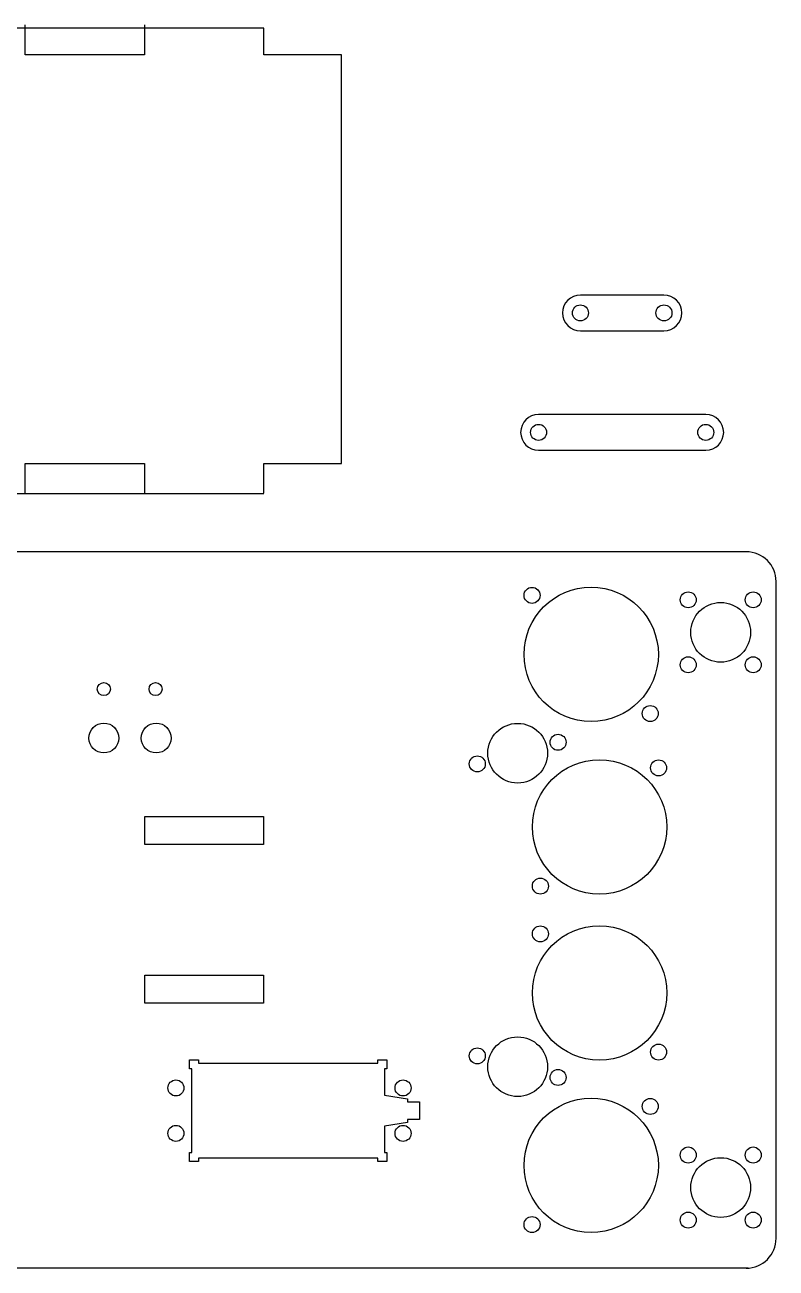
# Model space of a CAD drawing. Header units: inches. Extents: x 0.2 to 23.8, y 1.3 to 11.7.
# Drawn here: x 17.5 to 23.79, y 1.29 to 11.7 of the extents above; entities that cross this region are included whole.
import ezdxf

# ---------------------------------------------------------------- set-up
doc = ezdxf.new("R2010")
doc.units = ezdxf.units.IN
doc.header["$MEASUREMENT"] = 0
doc.layers.add('20', color=7, linetype='Continuous')

# ---------------------------------------------------------------- blocks, each defined once
blk = doc.blocks.new('block 2')
at = {"layer": '20', "color": 7, "lineweight": 25, "true_color": 0xffffff}
blk.add_lwpolyline([(23.554, 1.291), (0.431, 1.291)], dxfattribs=at)
blk = doc.blocks.new('block 5')
at = {"layer": '20', "color": 7, "lineweight": 25, "true_color": 0xffffff}
blk.add_open_spline([(23.539, 1.291), (23.677, 1.291), (23.789, 1.403), (23.789, 1.541)], degree=3, dxfattribs=at)
blk = doc.blocks.new('block 6')
at = {"layer": '20', "color": 7, "lineweight": 25, "true_color": 0xffffff}
blk.add_lwpolyline([(23.789, 1.541), (23.789, 7.041)], dxfattribs=at)
blk = doc.blocks.new('block 7')
at = {"layer": '20', "color": 7, "lineweight": 25, "true_color": 0xffffff}
blk.add_open_spline([(23.789, 7.041), (23.789, 7.179), (23.677, 7.291), (23.539, 7.291)], degree=3, dxfattribs=at)
blk = doc.blocks.new('block 8')
at = {"layer": '20', "color": 7, "lineweight": 25, "true_color": 0xffffff}
blk.add_lwpolyline([(23.546, 7.291), (0.431, 7.291)], dxfattribs=at)
blk = doc.blocks.new('block 14')
at = {"layer": '20', "color": 7, "lineweight": 25, "true_color": 0xffffff}
blk.add_lwpolyline([(20.15, 8.031), (20.15, 11.454)], dxfattribs=at)
blk = doc.blocks.new('block 15')
at = {"layer": '20', "color": 7, "lineweight": 25, "true_color": 0xffffff}
blk.add_lwpolyline([(19.5, 11.676), (2.5, 11.676)], dxfattribs=at)
blk = doc.blocks.new('block 17')
at = {"layer": '20', "color": 7, "lineweight": 25, "true_color": 0xffffff}
blk.add_lwpolyline([(2.5, 7.779), (19.5, 7.779)], dxfattribs=at)
blk = doc.blocks.new('block 31')
at = {"layer": '20', "color": 7, "lineweight": 25, "true_color": 0xffffff}
blk.add_lwpolyline([(17.5, 7.78125), (17.5, 8.03125)], dxfattribs=at)
blk = doc.blocks.new('block 32')
at = {"layer": '20', "color": 7, "lineweight": 25, "true_color": 0xffffff}
blk.add_lwpolyline([(17.5, 8.03125), (18.5, 8.03125)], dxfattribs=at)
blk = doc.blocks.new('block 33')
at = {"layer": '20', "color": 7, "lineweight": 25, "true_color": 0xffffff}
blk.add_lwpolyline([(18.5, 8.03125), (18.5, 7.78125)], dxfattribs=at)
blk = doc.blocks.new('block 34')
at = {"layer": '20', "color": 7, "lineweight": 25, "true_color": 0xffffff}
blk.add_open_spline([(21.625, 3.228), (21.487, 3.228), (21.375, 3.116), (21.375, 2.978), (21.375, 2.84), (21.487, 2.728), (21.625, 2.728), (21.763, 2.728), (21.875, 2.84), (21.875, 2.978), (21.875, 3.116), (21.763, 3.228), (21.625, 3.228), (21.625, 3.228), (21.625, 3.228), (21.625, 3.228)], degree=3, knots=[0, 0, 0, 0, 1, 1, 1, 2, 2, 2, 3, 3, 3, 4, 4, 4, 5, 5, 5, 5], dxfattribs=at)
blk = doc.blocks.new('block 35')
at = {"layer": '20', "color": 7, "lineweight": 25, "true_color": 0xffffff}
blk.add_open_spline([(21.963, 2.955), (21.926, 2.955), (21.896, 2.925), (21.896, 2.888), (21.896, 2.851), (21.926, 2.821), (21.963, 2.821), (22, 2.821), (22.03, 2.851), (22.03, 2.888), (22.03, 2.925), (22, 2.955), (21.963, 2.955), (21.963, 2.955), (21.963, 2.955), (21.963, 2.955)], degree=3, knots=[0, 0, 0, 0, 1, 1, 1, 2, 2, 2, 3, 3, 3, 4, 4, 4, 5, 5, 5, 5], dxfattribs=at)
blk = doc.blocks.new('block 36')
at = {"layer": '20', "color": 7, "lineweight": 25, "true_color": 0xffffff}
blk.add_open_spline([(21.287, 3.136), (21.25, 3.136), (21.22, 3.106), (21.22, 3.069), (21.22, 3.032), (21.25, 3.002), (21.287, 3.002), (21.324, 3.002), (21.354, 3.032), (21.354, 3.069), (21.354, 3.106), (21.324, 3.136), (21.287, 3.136), (21.287, 3.136), (21.287, 3.136), (21.287, 3.136)], degree=3, knots=[0, 0, 0, 0, 1, 1, 1, 2, 2, 2, 3, 3, 3, 4, 4, 4, 5, 5, 5, 5], dxfattribs=at)
blk = doc.blocks.new('block 37')
at = {"layer": '20', "color": 7, "lineweight": 25, "true_color": 0xffffff}
blk.add_open_spline([(22.31, 4.159), (21.999, 4.159), (21.748, 3.907), (21.748, 3.596), (21.748, 3.286), (21.999, 3.034), (22.31, 3.034), (22.621, 3.034), (22.873, 3.286), (22.873, 3.596), (22.873, 3.907), (22.621, 4.159), (22.31, 4.159), (22.31, 4.159), (22.31, 4.159), (22.31, 4.159)], degree=3, knots=[0, 0, 0, 0, 1, 1, 1, 2, 2, 2, 3, 3, 3, 4, 4, 4, 5, 5, 5, 5], dxfattribs=at)
blk = doc.blocks.new('block 38')
at = {"layer": '20', "color": 7, "lineweight": 25, "true_color": 0xffffff}
blk.add_open_spline([(21.815, 4.158), (21.778, 4.158), (21.748, 4.128), (21.748, 4.091), (21.748, 4.054), (21.778, 4.024), (21.815, 4.024), (21.852, 4.024), (21.882, 4.054), (21.882, 4.091), (21.882, 4.128), (21.852, 4.158), (21.815, 4.158), (21.815, 4.158), (21.815, 4.158), (21.815, 4.158)], degree=3, knots=[0, 0, 0, 0, 1, 1, 1, 2, 2, 2, 3, 3, 3, 4, 4, 4, 5, 5, 5, 5], dxfattribs=at)
blk = doc.blocks.new('block 39')
at = {"layer": '20', "color": 7, "lineweight": 25, "true_color": 0xffffff}
blk.add_open_spline([(22.805, 3.168), (22.768, 3.168), (22.738, 3.138), (22.738, 3.101), (22.738, 3.064), (22.768, 3.034), (22.805, 3.034), (22.842, 3.034), (22.872, 3.064), (22.872, 3.101), (22.872, 3.138), (22.842, 3.168), (22.805, 3.168), (22.805, 3.168), (22.805, 3.168), (22.805, 3.168)], degree=3, knots=[0, 0, 0, 0, 1, 1, 1, 2, 2, 2, 3, 3, 3, 4, 4, 4, 5, 5, 5, 5], dxfattribs=at)
blk = doc.blocks.new('block 40')
at = {"layer": '20', "color": 7, "lineweight": 25, "true_color": 0xffffff}
blk.add_open_spline([(22.24, 2.714), (21.929, 2.714), (21.678, 2.462), (21.678, 2.151), (21.678, 1.841), (21.929, 1.589), (22.24, 1.589), (22.551, 1.589), (22.803, 1.841), (22.803, 2.151), (22.803, 2.462), (22.551, 2.714), (22.24, 2.714), (22.24, 2.714), (22.24, 2.714), (22.24, 2.714)], degree=3, knots=[0, 0, 0, 0, 1, 1, 1, 2, 2, 2, 3, 3, 3, 4, 4, 4, 5, 5, 5, 5], dxfattribs=at)
blk = doc.blocks.new('block 41')
at = {"layer": '20', "color": 7, "lineweight": 25, "true_color": 0xffffff}
blk.add_open_spline([(21.745, 1.723), (21.708, 1.723), (21.678, 1.693), (21.678, 1.656), (21.678, 1.619), (21.708, 1.589), (21.745, 1.589), (21.782, 1.589), (21.812, 1.619), (21.812, 1.656), (21.812, 1.693), (21.782, 1.723), (21.745, 1.723), (21.745, 1.723), (21.745, 1.723), (21.745, 1.723)], degree=3, knots=[0, 0, 0, 0, 1, 1, 1, 2, 2, 2, 3, 3, 3, 4, 4, 4, 5, 5, 5, 5], dxfattribs=at)
blk = doc.blocks.new('block 42')
at = {"layer": '20', "color": 7, "lineweight": 25, "true_color": 0xffffff}
blk.add_open_spline([(22.735, 2.713), (22.698, 2.713), (22.668, 2.683), (22.668, 2.646), (22.668, 2.609), (22.698, 2.579), (22.735, 2.579), (22.772, 2.579), (22.802, 2.609), (22.802, 2.646), (22.802, 2.683), (22.772, 2.713), (22.735, 2.713), (22.735, 2.713), (22.735, 2.713), (22.735, 2.713)], degree=3, knots=[0, 0, 0, 0, 1, 1, 1, 2, 2, 2, 3, 3, 3, 4, 4, 4, 5, 5, 5, 5], dxfattribs=at)
blk = doc.blocks.new('block 43')
at = {"layer": '20', "color": 7, "lineweight": 25, "true_color": 0xffffff}
blk.add_open_spline([(23.053, 1.761), (23.016, 1.761), (22.986, 1.731), (22.986, 1.694), (22.986, 1.657), (23.016, 1.627), (23.053, 1.627), (23.09, 1.627), (23.12, 1.657), (23.12, 1.694), (23.12, 1.731), (23.09, 1.761), (23.053, 1.761), (23.053, 1.761), (23.053, 1.761), (23.053, 1.761)], degree=3, knots=[0, 0, 0, 0, 1, 1, 1, 2, 2, 2, 3, 3, 3, 4, 4, 4, 5, 5, 5, 5], dxfattribs=at)
blk = doc.blocks.new('block 44')
at = {"layer": '20', "color": 7, "lineweight": 25, "true_color": 0xffffff}
blk.add_open_spline([(23.053, 2.306), (23.016, 2.306), (22.986, 2.275), (22.986, 2.238), (22.986, 2.201), (23.016, 2.171), (23.053, 2.171), (23.09, 2.171), (23.12, 2.201), (23.12, 2.238), (23.12, 2.275), (23.09, 2.306), (23.053, 2.306), (23.053, 2.306), (23.053, 2.306), (23.053, 2.306)], degree=3, knots=[0, 0, 0, 0, 1, 1, 1, 2, 2, 2, 3, 3, 3, 4, 4, 4, 5, 5, 5, 5], dxfattribs=at)
blk = doc.blocks.new('block 45')
at = {"layer": '20', "color": 7, "lineweight": 25, "true_color": 0xffffff}
blk.add_open_spline([(23.325, 2.216), (23.187, 2.216), (23.075, 2.104), (23.075, 1.966), (23.075, 1.828), (23.187, 1.716), (23.325, 1.716), (23.463, 1.716), (23.575, 1.828), (23.575, 1.966), (23.575, 2.104), (23.463, 2.216), (23.325, 2.216), (23.325, 2.216), (23.325, 2.216), (23.325, 2.216)], degree=3, knots=[0, 0, 0, 0, 1, 1, 1, 2, 2, 2, 3, 3, 3, 4, 4, 4, 5, 5, 5, 5], dxfattribs=at)
blk = doc.blocks.new('block 46')
at = {"layer": '20', "color": 7, "lineweight": 25, "true_color": 0xffffff}
blk.add_open_spline([(23.597, 2.306), (23.56, 2.306), (23.53, 2.275), (23.53, 2.238), (23.53, 2.201), (23.56, 2.171), (23.597, 2.171), (23.634, 2.171), (23.664, 2.201), (23.664, 2.238), (23.664, 2.275), (23.634, 2.306), (23.597, 2.306), (23.597, 2.306), (23.597, 2.306), (23.597, 2.306)], degree=3, knots=[0, 0, 0, 0, 1, 1, 1, 2, 2, 2, 3, 3, 3, 4, 4, 4, 5, 5, 5, 5], dxfattribs=at)
blk = doc.blocks.new('block 47')
at = {"layer": '20', "color": 7, "lineweight": 25, "true_color": 0xffffff}
blk.add_open_spline([(23.597, 1.761), (23.56, 1.761), (23.53, 1.731), (23.53, 1.694), (23.53, 1.657), (23.56, 1.627), (23.597, 1.627), (23.634, 1.627), (23.664, 1.657), (23.664, 1.694), (23.664, 1.731), (23.634, 1.761), (23.597, 1.761), (23.597, 1.761), (23.597, 1.761), (23.597, 1.761)], degree=3, knots=[0, 0, 0, 0, 1, 1, 1, 2, 2, 2, 3, 3, 3, 4, 4, 4, 5, 5, 5, 5], dxfattribs=at)
blk = doc.blocks.new('block 48')
at = {"layer": '20', "color": 7, "lineweight": 25, "true_color": 0xffffff}
blk.add_open_spline([(23.053, 6.955), (23.016, 6.955), (22.986, 6.926), (22.986, 6.888), (22.986, 6.851), (23.016, 6.822), (23.053, 6.822), (23.09, 6.822), (23.12, 6.851), (23.12, 6.888), (23.12, 6.926), (23.09, 6.955), (23.053, 6.955), (23.053, 6.955), (23.053, 6.955), (23.053, 6.955)], degree=3, knots=[0, 0, 0, 0, 1, 1, 1, 2, 2, 2, 3, 3, 3, 4, 4, 4, 5, 5, 5, 5], dxfattribs=at)
blk = doc.blocks.new('block 49')
at = {"layer": '20', "color": 7, "lineweight": 25, "true_color": 0xffffff}
blk.add_open_spline([(23.053, 6.411), (23.016, 6.411), (22.986, 6.381), (22.986, 6.344), (22.986, 6.307), (23.016, 6.277), (23.053, 6.277), (23.09, 6.277), (23.12, 6.307), (23.12, 6.344), (23.12, 6.381), (23.09, 6.411), (23.053, 6.411), (23.053, 6.411), (23.053, 6.411), (23.053, 6.411)], degree=3, knots=[0, 0, 0, 0, 1, 1, 1, 2, 2, 2, 3, 3, 3, 4, 4, 4, 5, 5, 5, 5], dxfattribs=at)
blk = doc.blocks.new('block 50')
at = {"layer": '20', "color": 7, "lineweight": 25, "true_color": 0xffffff}
blk.add_open_spline([(23.325, 6.866), (23.187, 6.866), (23.075, 6.754), (23.075, 6.616), (23.075, 6.478), (23.187, 6.366), (23.325, 6.366), (23.463, 6.366), (23.575, 6.478), (23.575, 6.616), (23.575, 6.754), (23.463, 6.866), (23.325, 6.866), (23.325, 6.866), (23.325, 6.866), (23.325, 6.866)], degree=3, knots=[0, 0, 0, 0, 1, 1, 1, 2, 2, 2, 3, 3, 3, 4, 4, 4, 5, 5, 5, 5], dxfattribs=at)
blk = doc.blocks.new('block 51')
at = {"layer": '20', "color": 7, "lineweight": 25, "true_color": 0xffffff}
blk.add_open_spline([(23.597, 6.411), (23.56, 6.411), (23.53, 6.381), (23.53, 6.344), (23.53, 6.307), (23.56, 6.277), (23.597, 6.277), (23.634, 6.277), (23.664, 6.307), (23.664, 6.344), (23.664, 6.381), (23.634, 6.411), (23.597, 6.411), (23.597, 6.411), (23.597, 6.411), (23.597, 6.411)], degree=3, knots=[0, 0, 0, 0, 1, 1, 1, 2, 2, 2, 3, 3, 3, 4, 4, 4, 5, 5, 5, 5], dxfattribs=at)
blk = doc.blocks.new('block 52')
at = {"layer": '20', "color": 7, "lineweight": 25, "true_color": 0xffffff}
blk.add_open_spline([(23.597, 6.955), (23.56, 6.955), (23.53, 6.926), (23.53, 6.888), (23.53, 6.851), (23.56, 6.822), (23.597, 6.822), (23.634, 6.822), (23.664, 6.851), (23.664, 6.888), (23.664, 6.926), (23.634, 6.955), (23.597, 6.955), (23.597, 6.955), (23.597, 6.955), (23.597, 6.955)], degree=3, knots=[0, 0, 0, 0, 1, 1, 1, 2, 2, 2, 3, 3, 3, 4, 4, 4, 5, 5, 5, 5], dxfattribs=at)
blk = doc.blocks.new('block 53')
at = {"layer": '20', "color": 7, "lineweight": 25, "true_color": 0xffffff}
blk.add_lwpolyline([(20.453, 2.212), (18.953, 2.212)], dxfattribs=at)
blk = doc.blocks.new('block 54')
at = {"layer": '20', "color": 7, "lineweight": 25, "true_color": 0xffffff}
blk.add_lwpolyline([(18.953, 2.212), (18.953, 2.185)], dxfattribs=at)
blk = doc.blocks.new('block 55')
at = {"layer": '20', "color": 7, "lineweight": 25, "true_color": 0xffffff}
blk.add_lwpolyline([(18.953, 2.185), (18.878, 2.185)], dxfattribs=at)
blk = doc.blocks.new('block 56')
at = {"layer": '20', "color": 7, "lineweight": 25, "true_color": 0xffffff}
blk.add_lwpolyline([(18.878, 2.185), (18.878, 2.26)], dxfattribs=at)
blk = doc.blocks.new('block 57')
at = {"layer": '20', "color": 7, "lineweight": 25, "true_color": 0xffffff}
blk.add_lwpolyline([(18.878, 2.26), (18.897, 2.26)], dxfattribs=at)
blk = doc.blocks.new('block 58')
at = {"layer": '20', "color": 7, "lineweight": 25, "true_color": 0xffffff}
blk.add_lwpolyline([(18.897, 2.26), (18.897, 2.96)], dxfattribs=at)
blk = doc.blocks.new('block 59')
at = {"layer": '20', "color": 7, "lineweight": 25, "true_color": 0xffffff}
blk.add_lwpolyline([(18.897, 2.96), (18.878, 2.96)], dxfattribs=at)
blk = doc.blocks.new('block 60')
at = {"layer": '20', "color": 7, "lineweight": 25, "true_color": 0xffffff}
blk.add_lwpolyline([(18.878, 2.96), (18.878, 3.035)], dxfattribs=at)
blk = doc.blocks.new('block 61')
at = {"layer": '20', "color": 7, "lineweight": 25, "true_color": 0xffffff}
blk.add_lwpolyline([(18.878, 3.035), (18.953, 3.035)], dxfattribs=at)
blk = doc.blocks.new('block 62')
at = {"layer": '20', "color": 7, "lineweight": 25, "true_color": 0xffffff}
blk.add_lwpolyline([(18.953, 3.035), (18.953, 3.007)], dxfattribs=at)
blk = doc.blocks.new('block 63')
at = {"layer": '20', "color": 7, "lineweight": 25, "true_color": 0xffffff}
blk.add_lwpolyline([(18.953, 3.007), (20.453, 3.007)], dxfattribs=at)
blk = doc.blocks.new('block 64')
at = {"layer": '20', "color": 7, "lineweight": 25, "true_color": 0xffffff}
blk.add_lwpolyline([(20.453, 3.007), (20.453, 3.035)], dxfattribs=at)
blk = doc.blocks.new('block 65')
at = {"layer": '20', "color": 7, "lineweight": 25, "true_color": 0xffffff}
blk.add_lwpolyline([(20.453, 3.035), (20.528, 3.035)], dxfattribs=at)
blk = doc.blocks.new('block 66')
at = {"layer": '20', "color": 7, "lineweight": 25, "true_color": 0xffffff}
blk.add_lwpolyline([(20.528, 3.035), (20.528, 2.96)], dxfattribs=at)
blk = doc.blocks.new('block 67')
at = {"layer": '20', "color": 7, "lineweight": 25, "true_color": 0xffffff}
blk.add_lwpolyline([(20.528, 2.96), (20.509, 2.96)], dxfattribs=at)
blk = doc.blocks.new('block 68')
at = {"layer": '20', "color": 7, "lineweight": 25, "true_color": 0xffffff}
blk.add_lwpolyline([(20.509, 2.96), (20.509, 2.74)], dxfattribs=at)
blk = doc.blocks.new('block 69')
at = {"layer": '20', "color": 7, "lineweight": 25, "true_color": 0xffffff}
blk.add_lwpolyline([(20.509, 2.74), (20.703, 2.71)], dxfattribs=at)
blk = doc.blocks.new('block 70')
at = {"layer": '20', "color": 7, "lineweight": 25, "true_color": 0xffffff}
blk.add_lwpolyline([(20.703, 2.71), (20.703, 2.685)], dxfattribs=at)
blk = doc.blocks.new('block 71')
at = {"layer": '20', "color": 7, "lineweight": 25, "true_color": 0xffffff}
blk.add_lwpolyline([(20.703, 2.685), (20.803, 2.685)], dxfattribs=at)
blk = doc.blocks.new('block 72')
at = {"layer": '20', "color": 7, "lineweight": 25, "true_color": 0xffffff}
blk.add_lwpolyline([(20.803, 2.685), (20.803, 2.535)], dxfattribs=at)
blk = doc.blocks.new('block 73')
at = {"layer": '20', "color": 7, "lineweight": 25, "true_color": 0xffffff}
blk.add_lwpolyline([(20.803, 2.535), (20.703, 2.535)], dxfattribs=at)
blk = doc.blocks.new('block 74')
at = {"layer": '20', "color": 7, "lineweight": 25, "true_color": 0xffffff}
blk.add_lwpolyline([(20.703, 2.535), (20.703, 2.51)], dxfattribs=at)
blk = doc.blocks.new('block 75')
at = {"layer": '20', "color": 7, "lineweight": 25, "true_color": 0xffffff}
blk.add_lwpolyline([(20.703, 2.51), (20.509, 2.48)], dxfattribs=at)
blk = doc.blocks.new('block 76')
at = {"layer": '20', "color": 7, "lineweight": 25, "true_color": 0xffffff}
blk.add_lwpolyline([(20.509, 2.48), (20.509, 2.26)], dxfattribs=at)
blk = doc.blocks.new('block 77')
at = {"layer": '20', "color": 7, "lineweight": 25, "true_color": 0xffffff}
blk.add_lwpolyline([(20.509, 2.26), (20.528, 2.26)], dxfattribs=at)
blk = doc.blocks.new('block 78')
at = {"layer": '20', "color": 7, "lineweight": 25, "true_color": 0xffffff}
blk.add_lwpolyline([(20.528, 2.26), (20.528, 2.185)], dxfattribs=at)
blk = doc.blocks.new('block 79')
at = {"layer": '20', "color": 7, "lineweight": 25, "true_color": 0xffffff}
blk.add_lwpolyline([(20.528, 2.185), (20.453, 2.185)], dxfattribs=at)
blk = doc.blocks.new('block 80')
at = {"layer": '20', "color": 7, "lineweight": 25, "true_color": 0xffffff}
blk.add_lwpolyline([(20.453, 2.185), (20.453, 2.212)], dxfattribs=at)
blk = doc.blocks.new('block 81')
at = {"layer": '20', "color": 7, "lineweight": 25, "true_color": 0xffffff}
blk.add_open_spline([(18.763, 2.867), (18.726, 2.867), (18.696, 2.837), (18.696, 2.8), (18.696, 2.763), (18.726, 2.733), (18.763, 2.733), (18.8, 2.733), (18.83, 2.763), (18.83, 2.8), (18.83, 2.837), (18.8, 2.867), (18.763, 2.867), (18.763, 2.867), (18.763, 2.867), (18.763, 2.867)], degree=3, knots=[0, 0, 0, 0, 1, 1, 1, 2, 2, 2, 3, 3, 3, 4, 4, 4, 5, 5, 5, 5], dxfattribs=at)
blk = doc.blocks.new('block 82')
at = {"layer": '20', "color": 7, "lineweight": 25, "true_color": 0xffffff}
blk.add_open_spline([(18.763, 2.487), (18.726, 2.487), (18.696, 2.457), (18.696, 2.42), (18.696, 2.383), (18.726, 2.353), (18.763, 2.353), (18.8, 2.353), (18.83, 2.383), (18.83, 2.42), (18.83, 2.457), (18.8, 2.487), (18.763, 2.487), (18.763, 2.487), (18.763, 2.487), (18.763, 2.487)], degree=3, knots=[0, 0, 0, 0, 1, 1, 1, 2, 2, 2, 3, 3, 3, 4, 4, 4, 5, 5, 5, 5], dxfattribs=at)
blk = doc.blocks.new('block 83')
at = {"layer": '20', "color": 7, "lineweight": 25, "true_color": 0xffffff}
blk.add_open_spline([(20.665, 2.487), (20.628, 2.487), (20.598, 2.457), (20.598, 2.42), (20.598, 2.383), (20.628, 2.353), (20.665, 2.353), (20.702, 2.353), (20.732, 2.383), (20.732, 2.42), (20.732, 2.457), (20.702, 2.487), (20.665, 2.487), (20.665, 2.487), (20.665, 2.487), (20.665, 2.487)], degree=3, knots=[0, 0, 0, 0, 1, 1, 1, 2, 2, 2, 3, 3, 3, 4, 4, 4, 5, 5, 5, 5], dxfattribs=at)
blk = doc.blocks.new('block 84')
at = {"layer": '20', "color": 7, "lineweight": 25, "true_color": 0xffffff}
blk.add_open_spline([(20.665, 2.867), (20.628, 2.867), (20.598, 2.837), (20.598, 2.8), (20.598, 2.763), (20.628, 2.733), (20.665, 2.733), (20.702, 2.733), (20.732, 2.763), (20.732, 2.8), (20.732, 2.837), (20.702, 2.867), (20.665, 2.867), (20.665, 2.867), (20.665, 2.867), (20.665, 2.867)], degree=3, knots=[0, 0, 0, 0, 1, 1, 1, 2, 2, 2, 3, 3, 3, 4, 4, 4, 5, 5, 5, 5], dxfattribs=at)
blk = doc.blocks.new('block 85')
at = {"layer": '20', "color": 7, "lineweight": 25, "true_color": 0xffffff}
blk.add_lwpolyline([(19.497, 3.509), (18.503, 3.509)], dxfattribs=at)
blk = doc.blocks.new('block 86')
at = {"layer": '20', "color": 7, "lineweight": 25, "true_color": 0xffffff}
blk.add_lwpolyline([(18.503, 3.509), (18.503, 3.744)], dxfattribs=at)
blk = doc.blocks.new('block 87')
at = {"layer": '20', "color": 7, "lineweight": 25, "true_color": 0xffffff}
blk.add_lwpolyline([(18.503, 3.744), (19.497, 3.744)], dxfattribs=at)
blk = doc.blocks.new('block 88')
at = {"layer": '20', "color": 7, "lineweight": 25, "true_color": 0xffffff}
blk.add_lwpolyline([(19.497, 3.744), (19.497, 3.509)], dxfattribs=at)
blk = doc.blocks.new('block 121')
at = {"layer": '20', "color": 7, "lineweight": 25, "true_color": 0xffffff}
blk.add_lwpolyline([(19.497, 4.839), (18.503, 4.839)], dxfattribs=at)
blk = doc.blocks.new('block 122')
at = {"layer": '20', "color": 7, "lineweight": 25, "true_color": 0xffffff}
blk.add_lwpolyline([(18.503, 4.839), (18.503, 5.074)], dxfattribs=at)
blk = doc.blocks.new('block 123')
at = {"layer": '20', "color": 7, "lineweight": 25, "true_color": 0xffffff}
blk.add_lwpolyline([(18.503, 5.074), (19.497, 5.074)], dxfattribs=at)
blk = doc.blocks.new('block 124')
at = {"layer": '20', "color": 7, "lineweight": 25, "true_color": 0xffffff}
blk.add_lwpolyline([(19.497, 5.074), (19.497, 4.839)], dxfattribs=at)
blk = doc.blocks.new('block 157')
at = {"layer": '20', "color": 7, "lineweight": 25, "true_color": 0xffffff}
blk.add_lwpolyline([(21.8, 8.141), (23.2, 8.141)], dxfattribs=at)
blk = doc.blocks.new('block 158')
at = {"layer": '20', "color": 7, "lineweight": 25, "true_color": 0xffffff}
blk.add_open_spline([(23.2, 8.141), (23.283, 8.141), (23.35, 8.208), (23.35, 8.291)], degree=3, dxfattribs=at)
blk = doc.blocks.new('block 159')
at = {"layer": '20', "color": 7, "lineweight": 25, "true_color": 0xffffff}
blk.add_open_spline([(23.35, 8.291), (23.35, 8.374), (23.283, 8.441), (23.2, 8.441)], degree=3, dxfattribs=at)
blk = doc.blocks.new('block 160')
at = {"layer": '20', "color": 7, "lineweight": 25, "true_color": 0xffffff}
blk.add_lwpolyline([(23.2, 8.441), (21.8, 8.441)], dxfattribs=at)
blk = doc.blocks.new('block 161')
at = {"layer": '20', "color": 7, "lineweight": 25, "true_color": 0xffffff}
blk.add_open_spline([(21.8, 8.441), (21.717, 8.441), (21.65, 8.374), (21.65, 8.291)], degree=3, dxfattribs=at)
blk = doc.blocks.new('block 162')
at = {"layer": '20', "color": 7, "lineweight": 25, "true_color": 0xffffff}
blk.add_open_spline([(21.65, 8.291), (21.65, 8.208), (21.717, 8.141), (21.8, 8.141)], degree=3, dxfattribs=at)
blk = doc.blocks.new('block 163')
at = {"layer": '20', "color": 7, "lineweight": 25, "true_color": 0xffffff}
blk.add_open_spline([(21.8, 8.358), (21.763, 8.358), (21.733, 8.328), (21.733, 8.291), (21.733, 8.254), (21.763, 8.224), (21.8, 8.224), (21.837, 8.224), (21.867, 8.254), (21.867, 8.291), (21.867, 8.328), (21.837, 8.358), (21.8, 8.358), (21.8, 8.358), (21.8, 8.358), (21.8, 8.358)], degree=3, knots=[0, 0, 0, 0, 1, 1, 1, 2, 2, 2, 3, 3, 3, 4, 4, 4, 5, 5, 5, 5], dxfattribs=at)
blk = doc.blocks.new('block 164')
at = {"layer": '20', "color": 7, "lineweight": 25, "true_color": 0xffffff}
blk.add_open_spline([(23.2, 8.358), (23.163, 8.358), (23.133, 8.328), (23.133, 8.291), (23.133, 8.254), (23.163, 8.224), (23.2, 8.224), (23.237, 8.224), (23.267, 8.254), (23.267, 8.291), (23.267, 8.328), (23.237, 8.358), (23.2, 8.358), (23.2, 8.358), (23.2, 8.358), (23.2, 8.358)], degree=3, knots=[0, 0, 0, 0, 1, 1, 1, 2, 2, 2, 3, 3, 3, 4, 4, 4, 5, 5, 5, 5], dxfattribs=at)
blk = doc.blocks.new('block 165')
at = {"layer": '20', "color": 7, "lineweight": 25, "true_color": 0xffffff}
blk.add_lwpolyline([(22.15, 9.141), (22.85, 9.141)], dxfattribs=at)
blk = doc.blocks.new('block 166')
at = {"layer": '20', "color": 7, "lineweight": 25, "true_color": 0xffffff}
blk.add_open_spline([(22.85, 9.141), (22.933, 9.141), (23, 9.208), (23, 9.291)], degree=3, dxfattribs=at)
blk = doc.blocks.new('block 167')
at = {"layer": '20', "color": 7, "lineweight": 25, "true_color": 0xffffff}
blk.add_open_spline([(23, 9.291), (23, 9.374), (22.933, 9.441), (22.85, 9.441)], degree=3, dxfattribs=at)
blk = doc.blocks.new('block 168')
at = {"layer": '20', "color": 7, "lineweight": 25, "true_color": 0xffffff}
blk.add_lwpolyline([(22.85, 9.441), (22.15, 9.441)], dxfattribs=at)
blk = doc.blocks.new('block 169')
at = {"layer": '20', "color": 7, "lineweight": 25, "true_color": 0xffffff}
blk.add_open_spline([(22.15, 9.441), (22.067, 9.441), (22, 9.374), (22, 9.291)], degree=3, dxfattribs=at)
blk = doc.blocks.new('block 170')
at = {"layer": '20', "color": 7, "lineweight": 25, "true_color": 0xffffff}
blk.add_open_spline([(22, 9.291), (22, 9.208), (22.067, 9.141), (22.15, 9.141)], degree=3, dxfattribs=at)
blk = doc.blocks.new('block 171')
at = {"layer": '20', "color": 7, "lineweight": 25, "true_color": 0xffffff}
blk.add_open_spline([(22.85, 9.358), (22.813, 9.358), (22.783, 9.328), (22.783, 9.291), (22.783, 9.254), (22.813, 9.224), (22.85, 9.224), (22.887, 9.224), (22.917, 9.254), (22.917, 9.291), (22.917, 9.328), (22.887, 9.358), (22.85, 9.358), (22.85, 9.358), (22.85, 9.358), (22.85, 9.358)], degree=3, knots=[0, 0, 0, 0, 1, 1, 1, 2, 2, 2, 3, 3, 3, 4, 4, 4, 5, 5, 5, 5], dxfattribs=at)
blk = doc.blocks.new('block 172')
at = {"layer": '20', "color": 7, "lineweight": 25, "true_color": 0xffffff}
blk.add_open_spline([(22.15, 9.358), (22.113, 9.358), (22.083, 9.328), (22.083, 9.291), (22.083, 9.254), (22.113, 9.224), (22.15, 9.224), (22.187, 9.224), (22.217, 9.254), (22.217, 9.291), (22.217, 9.328), (22.187, 9.358), (22.15, 9.358), (22.15, 9.358), (22.15, 9.358), (22.15, 9.358)], degree=3, knots=[0, 0, 0, 0, 1, 1, 1, 2, 2, 2, 3, 3, 3, 4, 4, 4, 5, 5, 5, 5], dxfattribs=at)
blk = doc.blocks.new('block 177')
at = {"layer": '20', "color": 7, "lineweight": 25, "true_color": 0xffffff}
blk.add_open_spline([(18.16, 5.856), (18.09, 5.856), (18.035, 5.8), (18.035, 5.731), (18.035, 5.662), (18.09, 5.606), (18.16, 5.606), (18.229, 5.606), (18.285, 5.662), (18.285, 5.731), (18.285, 5.8), (18.229, 5.856), (18.16, 5.856), (18.16, 5.856), (18.16, 5.856), (18.16, 5.856)], degree=3, knots=[0, 0, 0, 0, 1, 1, 1, 2, 2, 2, 3, 3, 3, 4, 4, 4, 5, 5, 5, 5], dxfattribs=at)
blk = doc.blocks.new('block 178')
at = {"layer": '20', "color": 7, "lineweight": 25, "true_color": 0xffffff}
blk.add_open_spline([(18.598, 5.856), (18.529, 5.856), (18.473, 5.8), (18.473, 5.731), (18.473, 5.662), (18.529, 5.606), (18.598, 5.606), (18.667, 5.606), (18.723, 5.662), (18.723, 5.731), (18.723, 5.8), (18.667, 5.856), (18.598, 5.856), (18.598, 5.856), (18.598, 5.856), (18.598, 5.856)], degree=3, knots=[0, 0, 0, 0, 1, 1, 1, 2, 2, 2, 3, 3, 3, 4, 4, 4, 5, 5, 5, 5], dxfattribs=at)
blk = doc.blocks.new('block 179')
at = {"layer": '20', "color": 7, "lineweight": 25, "true_color": 0xffffff}
blk.add_open_spline([(18.16, 6.196), (18.13, 6.196), (18.105, 6.172), (18.105, 6.141), (18.105, 6.111), (18.13, 6.086), (18.16, 6.086), (18.191, 6.086), (18.215, 6.111), (18.215, 6.141), (18.215, 6.172), (18.191, 6.196), (18.16, 6.196), (18.16, 6.196), (18.16, 6.196), (18.16, 6.196)], degree=3, knots=[0, 0, 0, 0, 1, 1, 1, 2, 2, 2, 3, 3, 3, 4, 4, 4, 5, 5, 5, 5], dxfattribs=at)
blk = doc.blocks.new('block 180')
at = {"layer": '20', "color": 7, "lineweight": 25, "true_color": 0xffffff}
blk.add_open_spline([(18.593, 6.196), (18.563, 6.196), (18.538, 6.172), (18.538, 6.141), (18.538, 6.111), (18.563, 6.086), (18.593, 6.086), (18.624, 6.086), (18.648, 6.111), (18.648, 6.141), (18.648, 6.172), (18.624, 6.196), (18.593, 6.196), (18.593, 6.196), (18.593, 6.196), (18.593, 6.196)], degree=3, knots=[0, 0, 0, 0, 1, 1, 1, 2, 2, 2, 3, 3, 3, 4, 4, 4, 5, 5, 5, 5], dxfattribs=at)
blk = doc.blocks.new('block 229')
at = {"layer": '20', "color": 7, "lineweight": 25, "true_color": 0xffffff}
blk.add_open_spline([(21.625, 5.854), (21.487, 5.854), (21.375, 5.742), (21.375, 5.604), (21.375, 5.466), (21.487, 5.354), (21.625, 5.354), (21.763, 5.354), (21.875, 5.466), (21.875, 5.604), (21.875, 5.742), (21.763, 5.854), (21.625, 5.854), (21.625, 5.854), (21.625, 5.854), (21.625, 5.854)], degree=3, knots=[0, 0, 0, 0, 1, 1, 1, 2, 2, 2, 3, 3, 3, 4, 4, 4, 5, 5, 5, 5], dxfattribs=at)
blk = doc.blocks.new('block 230')
at = {"layer": '20', "color": 7, "lineweight": 25, "true_color": 0xffffff}
blk.add_open_spline([(21.963, 5.762), (21.926, 5.762), (21.896, 5.732), (21.896, 5.695), (21.896, 5.658), (21.926, 5.628), (21.963, 5.628), (22, 5.628), (22.03, 5.658), (22.03, 5.695), (22.03, 5.732), (22, 5.762), (21.963, 5.762), (21.963, 5.762), (21.963, 5.762), (21.963, 5.762)], degree=3, knots=[0, 0, 0, 0, 1, 1, 1, 2, 2, 2, 3, 3, 3, 4, 4, 4, 5, 5, 5, 5], dxfattribs=at)
blk = doc.blocks.new('block 231')
at = {"layer": '20', "color": 7, "lineweight": 25, "true_color": 0xffffff}
blk.add_open_spline([(21.287, 5.581), (21.25, 5.581), (21.22, 5.551), (21.22, 5.514), (21.22, 5.477), (21.25, 5.447), (21.287, 5.447), (21.324, 5.447), (21.354, 5.477), (21.354, 5.514), (21.354, 5.551), (21.324, 5.581), (21.287, 5.581), (21.287, 5.581), (21.287, 5.581), (21.287, 5.581)], degree=3, knots=[0, 0, 0, 0, 1, 1, 1, 2, 2, 2, 3, 3, 3, 4, 4, 4, 5, 5, 5, 5], dxfattribs=at)
blk = doc.blocks.new('block 232')
at = {"layer": '20', "color": 7, "lineweight": 25, "true_color": 0xffffff}
blk.add_open_spline([(22.31, 5.549), (21.999, 5.549), (21.748, 5.297), (21.748, 4.986), (21.748, 4.676), (21.999, 4.424), (22.31, 4.424), (22.621, 4.424), (22.873, 4.676), (22.873, 4.986), (22.873, 5.297), (22.621, 5.549), (22.31, 5.549), (22.31, 5.549), (22.31, 5.549), (22.31, 5.549)], degree=3, knots=[0, 0, 0, 0, 1, 1, 1, 2, 2, 2, 3, 3, 3, 4, 4, 4, 5, 5, 5, 5], dxfattribs=at)
blk = doc.blocks.new('block 233')
at = {"layer": '20', "color": 7, "lineweight": 25, "true_color": 0xffffff}
blk.add_open_spline([(21.815, 4.558), (21.778, 4.558), (21.748, 4.528), (21.748, 4.491), (21.748, 4.454), (21.778, 4.424), (21.815, 4.424), (21.852, 4.424), (21.882, 4.454), (21.882, 4.491), (21.882, 4.528), (21.852, 4.558), (21.815, 4.558), (21.815, 4.558), (21.815, 4.558), (21.815, 4.558)], degree=3, knots=[0, 0, 0, 0, 1, 1, 1, 2, 2, 2, 3, 3, 3, 4, 4, 4, 5, 5, 5, 5], dxfattribs=at)
blk = doc.blocks.new('block 234')
at = {"layer": '20', "color": 7, "lineweight": 25, "true_color": 0xffffff}
blk.add_open_spline([(22.805, 5.548), (22.768, 5.548), (22.738, 5.518), (22.738, 5.481), (22.738, 5.444), (22.768, 5.414), (22.805, 5.414), (22.842, 5.414), (22.872, 5.444), (22.872, 5.481), (22.872, 5.518), (22.842, 5.548), (22.805, 5.548), (22.805, 5.548), (22.805, 5.548), (22.805, 5.548)], degree=3, knots=[0, 0, 0, 0, 1, 1, 1, 2, 2, 2, 3, 3, 3, 4, 4, 4, 5, 5, 5, 5], dxfattribs=at)
blk = doc.blocks.new('block 235')
at = {"layer": '20', "color": 7, "lineweight": 25, "true_color": 0xffffff}
blk.add_open_spline([(22.24, 6.994), (21.929, 6.994), (21.678, 6.742), (21.678, 6.431), (21.678, 6.121), (21.929, 5.869), (22.24, 5.869), (22.551, 5.869), (22.803, 6.121), (22.803, 6.431), (22.803, 6.742), (22.551, 6.994), (22.24, 6.994), (22.24, 6.994), (22.24, 6.994), (22.24, 6.994)], degree=3, knots=[0, 0, 0, 0, 1, 1, 1, 2, 2, 2, 3, 3, 3, 4, 4, 4, 5, 5, 5, 5], dxfattribs=at)
blk = doc.blocks.new('block 236')
at = {"layer": '20', "color": 7, "lineweight": 25, "true_color": 0xffffff}
blk.add_open_spline([(21.745, 6.993), (21.708, 6.993), (21.678, 6.963), (21.678, 6.926), (21.678, 6.889), (21.708, 6.859), (21.745, 6.859), (21.782, 6.859), (21.812, 6.889), (21.812, 6.926), (21.812, 6.963), (21.782, 6.993), (21.745, 6.993), (21.745, 6.993), (21.745, 6.993), (21.745, 6.993)], degree=3, knots=[0, 0, 0, 0, 1, 1, 1, 2, 2, 2, 3, 3, 3, 4, 4, 4, 5, 5, 5, 5], dxfattribs=at)
blk = doc.blocks.new('block 237')
at = {"layer": '20', "color": 7, "lineweight": 25, "true_color": 0xffffff}
blk.add_open_spline([(22.735, 6.003), (22.698, 6.003), (22.668, 5.973), (22.668, 5.936), (22.668, 5.899), (22.698, 5.869), (22.735, 5.869), (22.772, 5.869), (22.802, 5.899), (22.802, 5.936), (22.802, 5.973), (22.772, 6.003), (22.735, 6.003), (22.735, 6.003), (22.735, 6.003), (22.735, 6.003)], degree=3, knots=[0, 0, 0, 0, 1, 1, 1, 2, 2, 2, 3, 3, 3, 4, 4, 4, 5, 5, 5, 5], dxfattribs=at)
blk = doc.blocks.new('block 258')
at = {"layer": '20', "color": 7, "lineweight": 25, "true_color": 0xffffff}
blk.add_lwpolyline([(19.5, 7.78125), (19.5, 8.03125)], dxfattribs=at)
blk = doc.blocks.new('block 259')
at = {"layer": '20', "color": 7, "lineweight": 25, "true_color": 0xffffff}
blk.add_lwpolyline([(19.5, 8.031), (20.15, 8.031)], dxfattribs=at)
blk = doc.blocks.new('block 260')
at = {"layer": '20', "color": 7, "lineweight": 25, "true_color": 0xffffff}
blk.add_lwpolyline([(18.5, 11.454), (17.5, 11.454)], dxfattribs=at)
blk = doc.blocks.new('block 261')
at = {"layer": '20', "color": 7, "lineweight": 25, "true_color": 0xffffff}
blk.add_lwpolyline([(17.5, 11.454), (17.5, 11.704)], dxfattribs=at)
blk = doc.blocks.new('block 262')
at = {"layer": '20', "color": 7, "lineweight": 25, "true_color": 0xffffff}
blk.add_lwpolyline([(18.5, 11.704), (18.5, 11.454)], dxfattribs=at)
blk = doc.blocks.new('block 286')
at = {"layer": '20', "color": 7, "lineweight": 25, "true_color": 0xffffff}
blk.add_lwpolyline([(20.15, 11.454), (19.5, 11.454)], dxfattribs=at)
blk = doc.blocks.new('block 287')
at = {"layer": '20', "color": 7, "lineweight": 25, "true_color": 0xffffff}
blk.add_lwpolyline([(19.5, 11.454), (19.5, 11.676)], dxfattribs=at)

msp = doc.modelspace()

# ---------------------------------------------------------------- block references
at = {"layer": '20'}
for name in ['block 15', 'block 261', 'block 262', 'block 287', 'block 260', 'block 286', 'block 14', 'block 169', 'block 168', 'block 167', 'block 170', 'block 172', 'block 171', 'block 166', 'block 165', 'block 161', 'block 160', 'block 159', 'block 163', 'block 164', 'block 162', 'block 158', 'block 157', 'block 31', 'block 32', 'block 33', 'block 258', 'block 259', 'block 17', 'block 8', 'block 7', 'block 235', 'block 236', 'block 6', 'block 48', 'block 52', 'block 50', 'block 49', 'block 51', 'block 179', 'block 180', 'block 237', 'block 177', 'block 178', 'block 229', 'block 230', 'block 231', 'block 232', 'block 234', 'block 122', 'block 123', 'block 124', 'block 121', 'block 233', 'block 37', 'block 38', 'block 86', 'block 87', 'block 88', 'block 85', 'block 34', 'block 36', 'block 39', 'block 60', 'block 61', 'block 62', 'block 64', 'block 65', 'block 66', 'block 59', 'block 58', 'block 63', 'block 67', 'block 68', 'block 35', 'block 81', 'block 84', 'block 69', 'block 70', 'block 40', 'block 42', 'block 71', 'block 72', 'block 75', 'block 73', 'block 74', 'block 82', 'block 76', 'block 83', 'block 44', 'block 46', 'block 56', 'block 57', 'block 53', 'block 54', 'block 80', 'block 77', 'block 78', 'block 45', 'block 55', 'block 79', 'block 41', 'block 43', 'block 47', 'block 5', 'block 2']:
    msp.add_blockref(name, (0, 0), dxfattribs=at)

doc.saveas('drawing.dxf')
